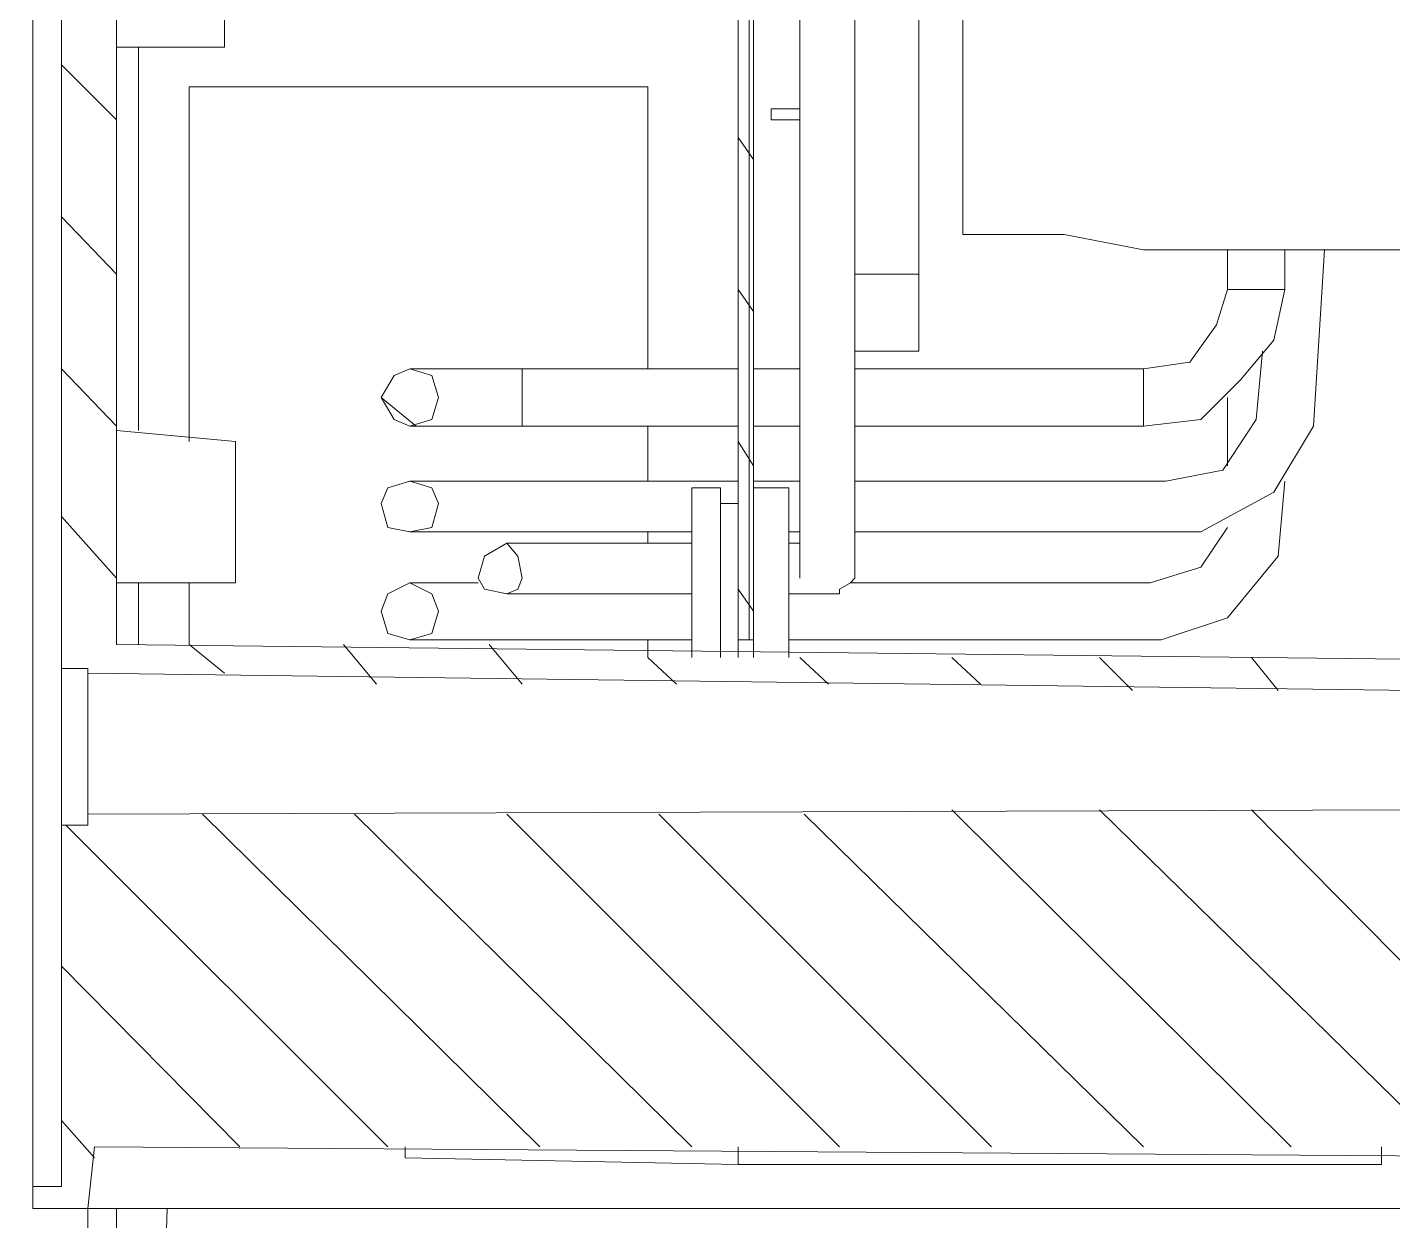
# Model space of a CAD drawing. Header units: millimetres. Extents: x 40 to 176, y -32 to 59.
# Drawn here: x 116.444 to 117.31, y -2.279 to -1.523 of the extents above; entities that cross this region are included whole.
import ezdxf

# ---------------------------------------------------------------- set-up
doc = ezdxf.new("R2010")
doc.units = ezdxf.units.MM
doc.layers.add('15 - Quadro de medição', color=6, linetype='Continuous')

msp = doc.modelspace()

# ---------------------------------------------------------------- linework, layer by layer
at = {"layer": '15 - Quadro de medição', "color": 7, "linetype": 'Continuous', "lineweight": 20, "true_color": 0x000007}
for points in [[(116.93379, -1.87207), (116.93379, -1.23934), (116.9296, -1.23235), (116.91982, -1.21699), (116.91284, -1.20721), (116.89747, -1.20302), (116.88351, -1.20302), (116.86954, -1.19883), (116.70891, -1.19883), (116.68377, -1.18905), (116.66561, -1.17509), (116.64745, -1.15274), (116.63628, -1.1276), (116.63628, -0.4348)], [(116.66841, -0.4348), (116.66841, -1.07731), (116.6726, -1.10944), (116.6726, -1.1276), (116.68377, -1.14296), (116.69075, -1.15274), (116.70472, -1.15972), (116.72288, -1.16671), (116.90166, -1.16671), (116.91563, -1.1709), (116.9296, -1.17788), (116.94077, -1.18905), (116.95195, -1.20302), (116.95893, -1.21699), (116.96592, -1.23515), (116.96871, -1.26727), (116.96871, -1.87207), (116.96592, -1.87486), (116.95893, -1.87905), (116.95893, -1.88185), (116.92681, -1.88185)], [(116.96871, -1.67932), (117.00921, -1.67932), (117.00921, -1.07033), (116.96592, -1.07033), (116.96592, -1.23934)], [(116.90166, -1.91118), (116.90166, -1.27845), (116.89747, -1.26448), (116.88351, -1.24213), (116.86256, -1.23934), (116.50079, -1.23934)], [(116.89468, -1.91118), (116.89468, -1.27845), (116.88351, -1.2561), (116.86256, -1.24911)], [(116.44772, -1.2561), (116.44772, -2.25757), (116.44772, -2.25757)], [(117.48411, -1.92515), (116.50079, -1.91397), (116.50079, -1.2561)], [(116.46588, -1.27426), (116.46588, -1.92934), (116.48264, -1.92934), (116.48264, -1.93213), (117.32349, -1.9433)], [(116.56924, -1.53545), (116.56924, -1.4279), (116.56924, -1.4279)], [(116.56924, -1.53545), (116.50079, -1.53545), (116.50079, -1.53545)], [(116.51476, -1.77849), (116.51476, -1.53545), (116.51476, -1.53545)], [(116.50079, -1.58154), (116.46588, -1.54662), (116.46588, -1.54662)], [(116.54689, -1.56059), (116.54689, -1.78547), (116.54689, -1.78547)], [(116.83741, -1.56059), (116.54689, -1.56059), (116.54689, -1.56059)], [(116.83741, -1.73938), (116.83741, -1.56059), (116.83741, -1.56059)], [(116.83741, -1.73938), (116.83741, -1.56059), (116.83741, -1.56059)], [(116.93379, -1.57456), (116.91563, -1.57456), (116.91563, -1.58154), (116.93379, -1.58154)], [(116.90446, -1.60668), (116.89468, -1.59272), (116.89468, -1.59272)], [(116.50079, -1.67932), (116.46588, -1.643), (116.46588, -1.643)], [(117.26622, -1.66395), (117.25923, -1.77569), (117.23409, -1.81759), (117.188, -1.84274), (116.96871, -1.84274)], [(117.20476, -1.68909), (117.20476, -1.66395), (117.20476, -1.66395)], [(117.24108, -1.66395), (117.24108, -1.68909), (117.24108, -1.68909)], [(116.96871, -1.7282), (117.00921, -1.7282), (117.00921, -1.67932)], [(116.90446, -1.70306), (116.89468, -1.68909), (116.89468, -1.68909)], [(117.15168, -1.73938), (117.18102, -1.73519), (117.19778, -1.71144), (117.20476, -1.68909)], [(117.15168, -1.77569), (117.188, -1.7715), (117.21314, -1.74636), (117.23409, -1.72122), (117.24108, -1.68909)], [(117.24108, -1.68909), (117.20476, -1.68909), (117.20476, -1.68909)], [(116.96871, -1.81061), (117.16565, -1.81061), (117.20197, -1.80363), (117.22292, -1.7715), (117.22711, -1.7282)], [(116.50079, -1.77569), (116.46588, -1.73938), (116.46588, -1.73938)], [(116.68656, -1.73938), (116.7578, -1.73938), (116.7578, -1.73938)], [(116.7578, -1.73938), (116.89468, -1.73938), (116.89468, -1.73938)], [(116.7578, -1.77569), (116.7578, -1.73938), (116.7578, -1.73938)], [(116.90446, -1.73938), (116.93379, -1.73938), (116.93379, -1.73938)], [(116.96871, -1.73938), (117.15168, -1.73938), (117.15168, -1.73938)], [(117.15168, -1.77569), (117.15168, -1.73938), (117.15168, -1.73938)], [(116.69075, -1.77569), (116.66841, -1.75753), (116.66841, -1.75753)], [(117.20476, -1.80083), (117.20476, -1.75753), (117.20476, -1.75753)], [(116.50079, -1.77849), (116.57622, -1.78547), (116.57622, -1.78547)], [(116.7578, -1.77569), (116.68656, -1.77569), (116.68656, -1.77569)], [(116.89468, -1.77569), (116.7578, -1.77569), (116.7578, -1.77569)], [(116.83741, -1.81061), (116.83741, -1.77569), (116.83741, -1.77569)], [(116.83741, -1.81061), (116.83741, -1.77569), (116.83741, -1.77569)], [(116.93379, -1.77569), (116.90446, -1.77569), (116.90446, -1.77569)], [(117.15168, -1.77569), (116.96871, -1.77569), (116.96871, -1.77569)], [(116.57622, -1.87486), (116.57622, -1.78547), (116.57622, -1.78547)], [(116.90446, -1.80083), (116.89468, -1.78547), (116.89468, -1.78547)], [(116.68656, -1.81061), (116.89468, -1.81061), (116.89468, -1.81061)], [(116.86535, -1.8148), (116.88351, -1.8148), (116.88351, -1.8148)], [(116.86535, -1.92235), (116.86535, -1.8148), (116.86535, -1.8148)], [(116.88351, -1.92235), (116.88351, -1.8148), (116.88351, -1.8148)], [(116.90446, -1.81061), (116.93379, -1.81061), (116.93379, -1.81061)], [(116.90446, -1.8148), (116.92681, -1.8148), (116.92681, -1.8148)], [(117.24108, -1.81061), (117.23689, -1.8581), (117.20476, -1.89721), (117.16286, -1.91118), (116.92681, -1.91118)], [(116.92681, -1.92235), (116.92681, -1.8148), (116.92681, -1.8148)], [(116.88351, -1.82458), (116.89468, -1.82458), (116.89468, -1.82458)], [(116.50079, -1.87207), (116.46588, -1.83296), (116.46588, -1.83296)], [(116.86535, -1.84274), (116.68656, -1.84274), (116.68656, -1.84274)], [(116.83741, -1.84972), (116.83741, -1.84274), (116.83741, -1.84274)], [(116.83741, -1.84972), (116.83741, -1.84274), (116.83741, -1.84274)], [(116.93379, -1.84274), (116.92681, -1.84274), (116.92681, -1.84274)], [(116.96592, -1.87486), (117.15587, -1.87486), (117.188, -1.86508), (117.20476, -1.83994)], [(116.74802, -1.84972), (116.86535, -1.84972), (116.86535, -1.84972)], [(116.92681, -1.84972), (116.93379, -1.84972), (116.93379, -1.84972)], [(116.57622, -1.87486), (116.50079, -1.87486), (116.50079, -1.87486)], [(116.51476, -1.91397), (116.51476, -1.87486), (116.51476, -1.87486)], [(116.54689, -1.87486), (116.54689, -1.91397), (116.54689, -1.91397)], [(116.68656, -1.87486), (116.72986, -1.87486), (116.72986, -1.87486)], [(116.86535, -1.88185), (116.74802, -1.88185), (116.74802, -1.88185)], [(116.90446, -1.89302), (116.89468, -1.87905), (116.89468, -1.87905)], [(116.86535, -1.91118), (116.68656, -1.91118), (116.68656, -1.91118)], [(116.83741, -1.92235), (116.83741, -1.91118), (116.83741, -1.91118)], [(116.83741, -1.92235), (116.83741, -1.91118), (116.83741, -1.91118)], [(116.89468, -1.92235), (116.89468, -1.91118), (116.89468, -1.91118)], [(116.90446, -1.92235), (116.90446, -1.91118), (116.90446, -1.91118)], [(116.56924, -1.93213), (116.54689, -1.91397), (116.54689, -1.91397)], [(116.66561, -1.93911), (116.64466, -1.91397), (116.64466, -1.91397)], [(116.7578, -1.93911), (116.73685, -1.91397), (116.73685, -1.91397)], [(116.46588, -2.02851), (116.46588, -1.92934), (116.46588, -1.92934)], [(116.85557, -1.93911), (116.83741, -1.92235), (116.83741, -1.92235)], [(116.95195, -1.93911), (116.93379, -1.92235), (116.93379, -1.92235)], [(117.04832, -1.93911), (117.03017, -1.92235), (117.03017, -1.92235)], [(117.1447, -1.9433), (117.12375, -1.92235), (117.12375, -1.92235)], [(117.23689, -1.9433), (117.22013, -1.92235), (117.22013, -1.92235)], [(116.48264, -2.02152), (116.48264, -1.93213), (116.48264, -1.93213)], [(117.32349, -2.01873), (116.48264, -2.02152), (116.48264, -2.02851), (116.46588, -2.02851), (116.46588, -2.25757), (116.44772, -2.25757), (116.44772, -2.27154), (116.48264, -2.27154), (116.48683, -2.23243), (117.49529, -2.23942)], [(116.76897, -2.23243), (116.55527, -2.02152), (116.55527, -2.02152)], [(116.86535, -2.23243), (116.65164, -2.02152), (116.65164, -2.02152)], [(116.95893, -2.23243), (116.74802, -2.02152), (116.74802, -2.02152)], [(117.05531, -2.23243), (116.8444, -2.02152), (116.8444, -2.02152)], [(117.15168, -2.23243), (116.93658, -2.02152), (116.93658, -2.02152)], [(117.24527, -2.23243), (117.03017, -2.01873), (117.03017, -2.01873)], [(117.34164, -2.23243), (117.12375, -2.01873), (117.12375, -2.01873)], [(117.43802, -2.23942), (117.22013, -2.01873), (117.22013, -2.01873)], [(116.6726, -2.23243), (116.46867, -2.02851), (116.46867, -2.02851)], [(116.57901, -2.23243), (116.46588, -2.1179), (116.46588, -2.1179)], [(116.48683, -2.23942), (116.46588, -2.21567), (116.46588, -2.21567)], [(116.68377, -2.23942), (116.68377, -2.23243), (116.68377, -2.23243)], [(116.89468, -2.23243), (116.89468, -2.24361), (116.89468, -2.24361)], [(117.30253, -2.23243), (117.30253, -2.24361), (117.30253, -2.24361)], [(116.68377, -2.23942), (116.89468, -2.24361), (116.89468, -2.24361)], [(116.89468, -2.24361), (117.30253, -2.24361), (117.30253, -2.24361)], [(117.64195, -2.39446), (117.64195, -2.28691), (117.4911, -2.28691), (117.4883, -2.27154), (117.47294, -2.27154), (117.47294, -2.35814), (116.50079, -2.36093), (116.50079, -2.27154), (116.48264, -2.27154), (116.48264, -2.28691), (116.44073, -2.28691), (116.44073, -2.30506), (116.45051, -2.30506), (116.45051, -4.06777), (116.46169, -4.11387)], [(116.48264, -2.27154), (117.49529, -2.27154), (117.49529, -2.27154)], [(116.53013, -2.36093), (116.53292, -2.27154), (117.47294, -2.27154)]]:
    msp.add_lwpolyline(points, dxfattribs=at)
for points in [[(117.07347, -1.2533), (117.07347, -1.51729), (117.0581, -1.51729), (117.0581, -1.50751), (117.03715, -1.50751), (117.03715, -1.65417), (117.1014, -1.65417), (117.15168, -1.66395), (117.33745, -1.66395), (117.33745, -1.54942), (117.50227, -1.54942), (117.50227, -1.23515), (117.33745, -1.23515), (117.33745, -1.12061), (117.15168, -1.12061), (117.1014, -1.13458), (117.03715, -1.13458), (117.03715, -1.23515), (117.05112, -1.2533)], [(116.86256, -1.2533), (116.50079, -1.2533), (116.50079, -1.23515), (116.86256, -1.23515), (116.88351, -1.24213), (116.90166, -1.2561), (116.90446, -1.27845), (116.90446, -1.91118), (116.89468, -1.91118), (116.89468, -1.27845), (116.88351, -1.2561)], [(116.70472, -1.75753), (116.70053, -1.74357), (116.68656, -1.73938), (116.67679, -1.74357), (116.66841, -1.75753), (116.67679, -1.7715), (116.68656, -1.77569), (116.70053, -1.7715)], [(116.68656, -1.84274), (116.70053, -1.83994), (116.70472, -1.82458), (116.70053, -1.8148), (116.68656, -1.81061), (116.6726, -1.8148), (116.66841, -1.82458), (116.6726, -1.83994)], [(116.74802, -1.88185), (116.755, -1.87905), (116.7578, -1.87207), (116.755, -1.8581), (116.74802, -1.84972), (116.73405, -1.8581), (116.72986, -1.87207), (116.73405, -1.87905)], [(116.68656, -1.91118), (116.70053, -1.90699), (116.70472, -1.89302), (116.70053, -1.88185), (116.68656, -1.87486), (116.6726, -1.88185), (116.66841, -1.89302), (116.6726, -1.90699)]]:
    msp.add_lwpolyline(points, close=True, dxfattribs=at)

doc.saveas('drawing.dxf')
